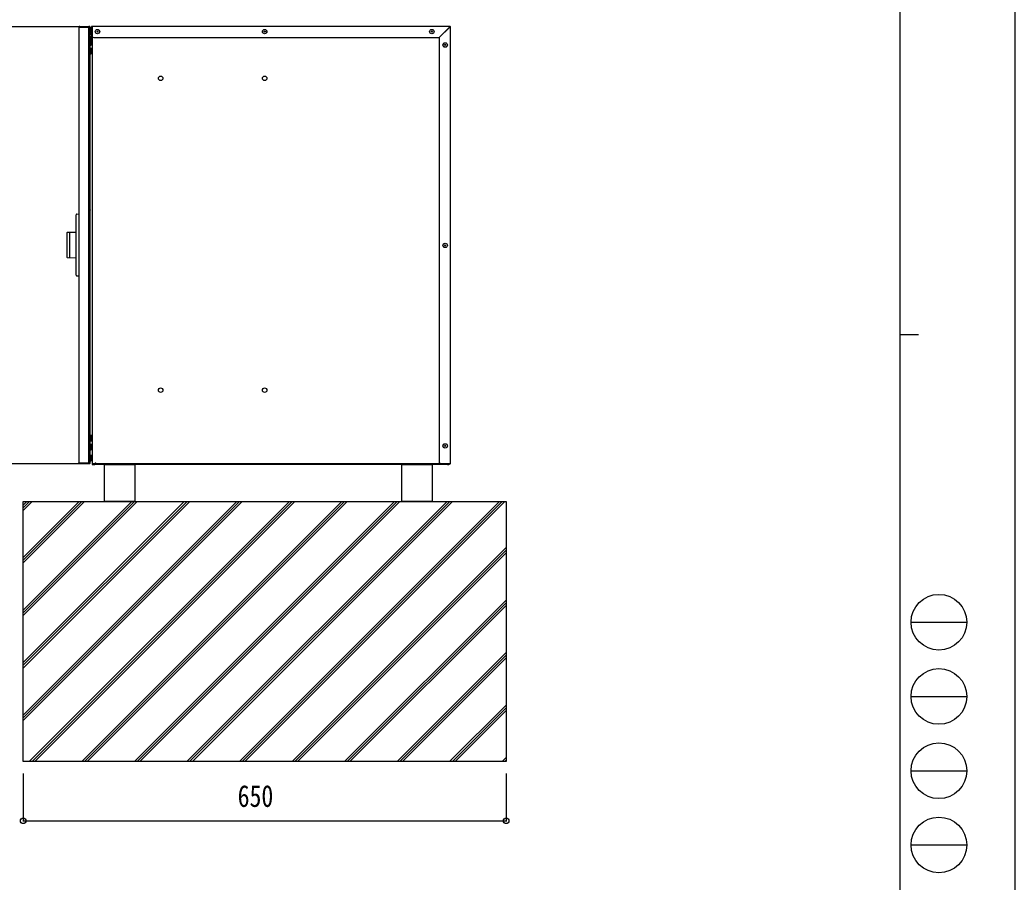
# Model space of a CAD drawing. Units: millimetres, scale not verified. Extents: x -2102 to 2102, y -1485 to 1485.
# Drawn here: x 763 to 2102, y -675 to 486 of the extents above; entities that cross this region are included whole.
import ezdxf
from ezdxf.enums import TextEntityAlignment as Align

# ---------------------------------------------------------------- set-up
doc = ezdxf.new("R2010")
doc.units = ezdxf.units.MM
doc.header["$LTSCALE"] = 8
for name, color, linetype in [('0-3_YKK_A1', 4, 'Continuous'), ('0-4_YKK_D', 6, 'Continuous'), ('0-5_YKK_ZWAK', 7, 'Continuous'), ('0-6_YSS_K', 3, 'Continuous')]:
    doc.layers.add(name, color=color, linetype=linetype)
doc.styles.add('ＭＳ ゴシック', font='')
doc.styles.get('ＭＳ ゴシック').set_extended_font_data('MS Gothic')

msp = doc.modelspace()

# ---------------------------------------------------------------- linework, layer by layer
at = {"layer": '0-3_YKK_A1'}
for p, q in [((512.538, 477.5), (856.769, 477.5)), ((842.51, 476.7), (843.31, 476.7)), ((842.51, 476.7), (842.51, 476.5)), ((842.51, 476.7), (843.31, 476.7)), ((842.51, 476.7), (842.51, 476.5)), ((842.51, 476.5), (843.31, 476.5)), ((842.51, 476.5), (843.31, 476.5)), ((843.51, 477.5), (843.31, 477.5)), ((843.51, 477.5), (843.31, 477.5)), ((843.31, 476.7), (843.31, 476.5)), ((843.51, 476.7), (843.31, 476.7)), ((843.31, 476.7), (843.31, 476.5)), ((843.51, 476.7), (843.31, 476.7)), ((843.31, 476.5), (855.51, 476.5)), ((843.31, 476.5), (855.51, 476.5)), ((843.51, 477.5), (843.51, 476.7)), ((844.01, 477.5), (843.51, 477.5)), ((843.51, 477.5), (843.51, 476.7)), ((844.01, 477.5), (843.51, 477.5)), ((843.51, 476.7), (844.01, 476.7)), ((843.51, 476.7), (844.01, 476.7)), ((844.01, 477.5), (855.71, 477.5)), ((844.01, 477.5), (855.71, 477.5)), ((855.51, 476.7), (844.01, 476.7)), ((855.51, 476.7), (844.01, 476.7)), ((855.51, 476.7), (855.51, 477.5)), ((855.51, 476.7), (855.51, 477.5)), ((855.51, 476.7), (855.71, 476.7)), ((855.51, 476.7), (855.71, 476.7)), ((855.51, 476.5), (855.51, -110.5)), ((855.51, 476.5), (855.51, -110.5)), ((855.71, 472.5), (855.71, 476.7)), ((855.71, 472.5), (855.71, 476.7)), ((856.51, 472.5), (855.71, 472.5)), ((856.51, 472.5), (855.71, 472.5)), ((856.51, 472.5), (856.51, 476.7)), ((856.51, 472.5), (856.51, 476.7)), ((856.883, 477.5), (856.74, 477.5)), ((856.883, 477.5), (857.111, 477.5)), ((856.883, 477.456), (856.883, 477.5)), ((857.111, 477.121), (857.111, 477.5)), ((857.176, 476.7), (857.176, 476.5)), ((857.54, 476.5), (857.176, 476.5)), ((857.54, -110.5), (857.54, 476.5)), ((858.163, 475.05), (858.41, 475.05)), ((858.41, 475.05), (858.41, 466.95)), ((858.41, 467.5), (858.41, 474.5)), ((859.41, 474.5), (858.41, 474.5)), ((859.41, 476.5), (859.41, 476.7)), ((859.41, 476.5), (859.41, 476.7)), ((859.41, 476), (859.41, 476.5)), ((859.41, 476), (859.41, 464.5)), ((859.41, 467.5), (859.41, 474.5)), ((860.21, 477.5), (860.41, 477.5)), ((860.21, 476.7), (860.41, 476.7)), ((860.21, 476.5), (860.21, 476.7)), ((860.21, 464.5), (860.21, 476)), ((860.41, 477.5), (860.41, 476.7)), ((1341.71, 477.5), (860.41, 477.5)), ((860.41, 476.7), (860.41, 464.5)), ((1341.568, 476.7), (1327.368, 462.5)), ((1327.51, 462.359), (1341.71, 476.559)), ((1341.71, 477.5), (1341.71, 476.7)), ((1341.71, 476.7), (1342.51, 476.7)), ((1342.51, -111.7), (1342.51, 476.7)), ((855.51, 455.5), (857.01, 455.5)), ((855.526, 459.8), (855.526, 459)), ((855.526, 459.8), (859.41, 459.8)), ((855.526, 459), (859.41, 459)), ((857.01, 455.5), (857.01, -89.5)), ((858.163, 466.95), (858.41, 466.95)), ((859.41, 467.5), (858.41, 467.5)), ((858.963, 460.05), (859.21, 460.05)), ((859.21, 460.05), (859.21, 451.95)), ((859.21, 452.5), (859.21, 459.5)), ((860.21, 459.5), (859.21, 459.5)), ((859.41, 462.5), (859.41, 464.5)), ((859.41, 459.8), (859.41, 462.5)), ((860.21, 459.8), (860.21, 462.5)), ((860.21, 452.5), (860.21, 459.5)), ((862.41, 462.5), (1327.368, 462.5)), ((1327.51, 462.359), (1327.51, -109.7)), ((858.963, 451.95), (859.21, 451.95)), ((858.963, 448.05), (859.21, 448.05)), ((860.21, 452.5), (859.21, 452.5)), ((859.21, 448.05), (859.21, 439.95)), ((859.21, 440.5), (859.21, 447.5)), ((860.21, 447.5), (859.21, 447.5)), ((860.21, 440.5), (860.21, 447.5)), ((858.963, 439.95), (859.21, 439.95)), ((860.21, 440.5), (859.21, 440.5)), ((839.01, 142.223), (839.01, 223.777)), ((826.41, 199.261), (826.41, 166.739)), ((827.392, 200.261), (839.01, 200.463)), ((839.01, 165.537), (827.392, 165.739)), ((829.414, 165.73), (829.41, 165.713)), ((842.51, 141), (839.923, 141.226)), ((857.616, -76.268), (857.801, -76.268)), ((857.755, -76.034), (857.623, -76.249)), ((857.623, -76.249), (857.801, -76.249)), ((857.801, -76.788), (857.623, -76.788)), ((857.755, -78.599), (857.623, -77.828)), ((857.772, -76.034), (857.755, -76.034)), ((857.801, -76.751), (857.801, -76.173)), ((857.801, -79.007), (857.801, -78.845)), ((858.963, -72.95), (859.21, -72.95)), ((859.21, -72.95), (859.21, -81.05)), ((859.21, -73), (859.21, -81)), ((860.21, -73.5), (859.21, -73.5)), ((859.21, -73.5), (859.21, -80.5)), ((860.21, -73.5), (859.21, -73.5)), ((860.21, -73.5), (860.21, -80.5)), ((855.51, -89.5), (857.01, -89.5)), ((858.963, -81.05), (859.21, -81.05)), ((858.963, -84.95), (859.21, -84.95)), ((858.963, -93.05), (859.21, -93.05)), ((859.21, -80.5), (860.21, -80.5)), ((860.21, -80.5), (859.21, -80.5)), ((859.21, -84.95), (859.21, -93.05)), ((859.21, -85.5), (859.21, -92.5)), ((860.21, -85.5), (859.21, -85.5)), ((860.21, -92.5), (859.21, -92.5)), ((860.21, -85.5), (860.21, -92.5)), ((855.71, -106.5), (855.71, -110.7)), ((856.51, -106.5), (855.71, -106.5)), ((855.71, -106.5), (855.71, -110.7)), ((856.51, -106.5), (855.71, -106.5)), ((856.51, -106.5), (856.51, -110.7)), ((856.51, -106.5), (856.51, -110.7)), ((858.963, -99.95), (859.21, -99.95)), ((859.21, -99.95), (859.21, -108.05)), ((859.21, -100.5), (859.21, -107.5)), ((860.21, -100.5), (859.21, -100.5)), ((860.21, -93.8), (860.21, -111.7)), ((860.21, -100.5), (860.21, -107.5)), ((856.769, -111.5), (512.538, -111.5)), ((842.51, -110.7), (842.51, -110.5)), ((842.51, -110.7), (842.51, -110.5)), ((843.31, -110.5), (855.51, -110.5)), ((843.31, -110.7), (843.31, -110.5)), ((843.31, -110.5), (855.51, -110.5)), ((843.31, -110.7), (843.31, -110.5)), ((843.31, -110.7), (855.71, -110.7)), ((855.71, -111.5), (843.31, -111.5)), ((855.71, -111.5), (843.31, -111.5)), ((843.51, -110.7), (855.51, -110.7)), ((843.51, -110.7), (843.51, -111.5)), ((843.51, -110.7), (843.51, -111.5)), ((855.51, -110.7), (855.51, -111.5)), ((855.51, -110.7), (855.51, -111.5)), ((856.883, -111.5), (856.74, -111.5)), ((856.883, -111.5), (856.883, -111.456)), ((857.111, -111.5), (856.883, -111.5)), ((857.111, -111.5), (857.111, -111.121)), ((857.176, -110.7), (857.176, -110.5)), ((857.54, -110.5), (857.176, -110.5)), ((858.963, -108.05), (859.21, -108.05)), ((860.21, -107.5), (859.21, -107.5)), ((1336.51, -111.7), (861.01, -111.7)), ((861.01, -112.5), (863.71, -112.5)), ((1336.51, -112.5), (861.01, -112.5)), ((861.21, -112.5), (861.21, -111.7)), ((864.21, -110.5), (864.21, -112)), ((864.21, -110.5), (865.21, -110.5)), ((864.71, -112.5), (864.71, -111.7)), ((865.21, -110.9), (865.21, -110.5)), ((865.21, -110.9), (865.21, -111.7)), ((865.21, -111.7), (1328.81, -111.7)), ((1329.01, -111.7), (1329.01, -111.636)), ((1329.51, -111.7), (1329.01, -111.7)), ((1341.71, -111.7), (1329.51, -111.7)), ((1336.51, -112.5), (1336.51, -111.7)), ((1336.51, -111.7), (1337.51, -111.7)), ((1337.51, -111.7), (1338.51, -111.7)), ((1338.51, -112.5), (1337.51, -112.5)), ((1338.51, -111.7), (1338.51, -112.5)), ((1338.51, -111.7), (1340.51, -111.7)), ((1338.51, -112.5), (1340.51, -112.5)), ((1340.51, -112.5), (1340.51, -111.7)), ((1340.51, -111.7), (1341.51, -111.7)), ((1341.51, -112.5), (1340.51, -112.5)), ((1341.51, -111.7), (1341.51, -112.5)), ((1342.51, -111.7), (1341.71, -111.7))]:
    msp.add_line(p, q, dxfattribs=at)
for points in [[(842.51, 476.5), (842.51, -110.5), (843.31, -110.5)], [(842.51, 476.5), (842.51, -110.5), (843.31, -110.5)], [(857.176, 476.7), (857.168, 476.856), (857.143, 477.006), (857.103, 477.144), (857.048, 477.266), (856.982, 477.365), (856.907, 477.439), (856.825, 477.485), (856.74, 477.5)], [(859.41, 476.5), (860.21, 476.5), (860.21, 476)], [(860.21, 475), (860.21, -112.5), (861.01, -112.5)], [(1341.568, 476.7), (1341.616, 477.1), (1341.663, 477.392), (1341.71, 477.5)], [(1342.51, 476.7), (1342.402, 476.653), (1342.11, 476.606), (1341.71, 476.559)], [(860.21, 464.5), (860.21, 462.5), (859.41, 462.5), (859.41, 464.5)], [(857.812, 231.319), (857.811, 231.28), (857.813, 231.278), (857.816, 231.3), (857.823, 231.35)], [(857.812, 230.528), (857.811, 230.64), (857.813, 230.763), (857.816, 230.88), (857.823, 230.989)], [(857.823, 229.286), (857.816, 229.385), (857.812, 229.46), (857.811, 229.51), (857.812, 229.523)], [(857.823, 230.498), (857.815, 230.396), (857.812, 230.263), (857.812, 230.111), (857.815, 229.954), (857.823, 229.811)], [(839.923, 224.774), (842.51, 225), (842.51, 141)], [(829.41, 200.287), (829.419, 200.243), (829.424, 200.207), (829.431, 200.161), (829.441, 200.106), (829.454, 200.042), (829.473, 199.967), (829.497, 199.882), (829.526, 199.786), (829.56, 199.679), (829.598, 199.559), (829.638, 199.428), (829.678, 199.285), (829.719, 199.13), (829.758, 198.963), (829.795, 198.785), (829.83, 198.596), (829.862, 198.396), (829.891, 198.185), (829.917, 197.964), (829.939, 197.733), (829.959, 197.493), (829.987, 196.988), (830.002, 196.455), (830.008, 195.898), (830.006, 195.32), (829.999, 194.722), (829.988, 194.103), (829.974, 193.464), (829.96, 192.804), (829.944, 192.124), (829.929, 191.429), (829.914, 190.72), (829.9, 189.997), (829.887, 189.26), (829.876, 188.509), (829.866, 187.744), (829.85, 186.184), (829.84, 184.605), (829.836, 183.006)], [(829.836, 183.006), (829.84, 181.407), (829.85, 179.83), (829.865, 178.273), (829.876, 177.506), (829.887, 176.754), (829.9, 176.016), (829.914, 175.293), (829.928, 174.584), (829.944, 173.89), (829.959, 173.21), (829.974, 172.548), (829.988, 171.908), (829.999, 171.289), (830.006, 170.69), (830.008, 170.112), (830.003, 169.556), (829.987, 169.023), (829.959, 168.519), (829.94, 168.28), (829.918, 168.05), (829.892, 167.829), (829.864, 167.618), (829.832, 167.417), (829.797, 167.226), (829.76, 167.046), (829.72, 166.878), (829.68, 166.72), (829.639, 166.575), (829.599, 166.443), (829.561, 166.323), (829.527, 166.215), (829.497, 166.119), (829.473, 166.033), (829.454, 165.959), (829.441, 165.894), (829.431, 165.839), (829.424, 165.793), (829.419, 165.757), (829.414, 165.73)], [(857.612, -76.247), (857.615, -76.267), (857.623, -76.249)], [(857.623, -76.788), (857.615, -76.732), (857.612, -76.646), (857.612, -76.532), (857.613, -76.401), (857.617, -76.264)], [(857.623, -77.212), (857.615, -77.278), (857.612, -77.383), (857.612, -77.52), (857.615, -77.674), (857.623, -77.828)], [(857.623, -78.098), (857.615, -77.951), (857.612, -77.834), (857.612, -77.758), (857.616, -77.736)], [(857.623, -75.902), (857.67, -75.514), (857.755, -75.132)], [(857.623, -76.788), (857.67, -76.896), (857.755, -77.003)], [(857.623, -77.212), (857.67, -77.104), (857.755, -76.997)], [(857.623, -78.098), (857.67, -78.486), (857.755, -78.868)], [(857.801, -76.751), (857.801, -76.814), (857.796, -76.876), (857.785, -76.93), (857.771, -76.972), (857.755, -76.997)], [(857.755, -78.599), (857.771, -78.66), (857.785, -78.721), (857.796, -78.776), (857.801, -78.819), (857.801, -78.845)], [(857.801, -79.007), (857.801, -79.014), (857.796, -79.001), (857.785, -78.97), (857.771, -78.924), (857.755, -78.868)], [(857.769, -76.028), (857.782, -76.032), (857.791, -76.053), (857.798, -76.083), (857.802, -76.125), (857.801, -76.173)], [(857.623, -89.419), (857.615, -89.456), (857.612, -89.537), (857.612, -89.657), (857.615, -89.801), (857.623, -89.957)], [(857.176, -110.7), (857.168, -110.856), (857.143, -111.006), (857.103, -111.144), (857.048, -111.266), (856.982, -111.365), (856.907, -111.439), (856.825, -111.485), (856.74, -111.5)], [(1337.51, -111.7), (1337.51, -112.5), (1336.51, -112.5)]]:
    msp.add_lwpolyline(points, dxfattribs=at)
for points in [[(877.01, -112.5), (918.01, -112.5), (918.01, -162.5), (877.01, -162.5)], [(1277.01, -112.5), (1318.01, -112.5), (1318.01, -162.5), (1277.01, -162.5)]]:
    msp.add_lwpolyline(points, close=True, dxfattribs=at)
for centre, radius in [((867.51, 470.5), 3), ((867.51, 470.5), 2.9), ((867.51, 470.5), 0.75), ((1092.51, 470.5), 3), ((1092.51, 470.5), 2.9), ((1092.51, 470.5), 0.75), ((1317.51, 470.5), 3), ((1317.51, 470.5), 2.9), ((1317.51, 470.5), 0.75), ((1335.51, 452.5), 3), ((1335.51, 452.5), 2.9), ((1335.51, 452.5), 0.75), ((952.51, 407.5), 3), ((1092.51, 407.5), 3), ((1335.51, 182.5), 3), ((1335.51, 182.5), 2.9), ((1335.51, 182.5), 0.75), ((952.51, -12.5), 3), ((1092.51, -12.5), 3), ((1335.51, -87.5), 3), ((1335.51, -87.5), 2.9), ((1335.51, -87.5), 0.75)]:
    msp.add_circle(centre, radius, dxfattribs=at)
for centre, radius, start, end in [((843.31, 476.7), 0.8, 90, 180), ((843.31, 476.7), 0.8, 90, 180), ((855.71, 476.7), 0.8, 0, 90), ((855.71, 476.7), 0.8, 0, 90), ((863.663, 471), 6.831, 143.63766, 216.36234), ((860.21, 476.7), 0.8, 90, 180), ((1341.71, 476.7), 0.8, 0, 90), ((864.463, 456), 6.831, 143.63766, 216.36234), ((859.41, 459.8), 0.8, 270, 0), ((862.41, 464.5), 2, 180, 270), ((864.463, 444), 6.831, 143.63766, 216.36234), ((840.01, 223.777), 1, 95, 180), ((827.41, 199.261), 1, 91, 180), ((827.41, 166.739), 1, 180, 269), ((840.01, 142.223), 1, 180, 265), ((864.463, -77), 6.831, 143.63766, 216.36234), ((861.61, -76.2), 4, 126.8699, 164.28776), ((861.61, -77.8), 4, 195.84848, 233.1301), ((864.463, -89), 6.831, 143.63766, 216.36234), ((864.463, -104), 6.831, 143.63766, 216.36234), ((843.31, -110.7), 0.8, 180, 270), ((843.31, -110.7), 0.8, 180, 270), ((855.71, -110.7), 0.8, 270, 0), ((855.71, -110.7), 0.8, 270, 0), ((861.01, -111.7), 0.8, 180, 270), ((863.71, -112), 0.5, 270, 0), ((1329.51, -109.7), 2, 180, 270)]:
    msp.add_arc(centre, radius, start, end, dxfattribs=at)
at = {"layer": '0-4_YKK_D'}
for p, q in [((767.51, -528.5), (767.51, -593.5)), ((1417.51, -528.5), (1417.51, -593.5)), ((767.51, -592.5), (1417.51, -592.5))]:
    msp.add_line(p, q, dxfattribs=at)
for centre in [(767.51, -592.5), (1417.51, -592.5)]:
    msp.add_circle(centre, 3.75, dxfattribs=at)
at = {"layer": '0-5_YKK_ZWAK'}
for p, q in [((1947.51, 1387.5), (1947.51, -1262.5)), ((1947.51, 62.5), (1972.51, 62.5)), ((1962.51, -325), (2037.51, -325)), ((1962.51, -425), (2037.51, -425)), ((1962.51, -525), (2037.51, -525)), ((1962.51, -625), (2037.51, -625))]:
    msp.add_line(p, q, dxfattribs=at)
msp.add_lwpolyline([(-2102.5, -1485), (2102.5, -1485), (2102.5, 1485), (-2102.5, 1485)], close=True, dxfattribs=at)
for centre in [(2000.01, -325), (2000.01, -425), (2000.01, -525), (2000.01, -625)]:
    msp.add_circle(centre, 37.5, dxfattribs=at)
at = {"layer": '0-6_YSS_K'}
for p, q in [((767.51, -167.253), (772.263, -162.5)), ((767.51, -237.963), (842.973, -162.5)), ((767.51, -308.674), (913.684, -162.5)), ((767.51, -379.385), (984.395, -162.5)), ((767.51, -450.095), (1055.105, -162.5)), ((767.51, -170.878), (775.888, -162.5)), ((767.51, -241.588), (846.598, -162.5)), ((767.51, -312.299), (917.309, -162.5)), ((767.51, -383.01), (988.02, -162.5)), ((767.51, -453.72), (1058.73, -162.5)), ((767.51, -174.503), (779.513, -162.5)), ((767.51, -245.213), (850.223, -162.5)), ((767.51, -315.924), (920.934, -162.5)), ((767.51, -386.635), (991.645, -162.5)), ((767.51, -457.345), (1062.355, -162.5)), ((775.816, -512.5), (1125.816, -162.5)), ((779.441, -512.5), (1129.441, -162.5)), ((783.066, -512.5), (1133.066, -162.5)), ((846.527, -512.5), (1196.527, -162.5)), ((850.152, -512.5), (1200.152, -162.5)), ((853.777, -512.5), (1203.777, -162.5)), ((917.237, -512.5), (1267.237, -162.5)), ((920.862, -512.5), (1270.862, -162.5)), ((924.487, -512.5), (1274.487, -162.5)), ((987.948, -512.5), (1337.948, -162.5)), ((991.573, -512.5), (1341.573, -162.5)), ((995.198, -512.5), (1345.198, -162.5)), ((1058.659, -512.5), (1408.659, -162.5)), ((1062.284, -512.5), (1412.284, -162.5)), ((1065.909, -512.5), (1415.909, -162.5)), ((1129.369, -512.5), (1417.51, -224.36)), ((1132.994, -512.5), (1417.51, -227.985)), ((1136.619, -512.5), (1417.51, -231.61)), ((1200.08, -512.5), (1417.51, -295.07)), ((1203.705, -512.5), (1417.51, -298.695)), ((1207.33, -512.5), (1417.51, -302.32)), ((1270.791, -512.5), (1417.51, -365.781)), ((1274.416, -512.5), (1417.51, -369.406)), ((1278.041, -512.5), (1417.51, -373.031)), ((1341.501, -512.5), (1417.51, -436.492)), ((1345.126, -512.5), (1417.51, -440.117)), ((1348.751, -512.5), (1417.51, -443.742)), ((1412.212, -512.5), (1417.51, -507.202)), ((1415.837, -512.5), (1417.51, -510.827))]:
    msp.add_line(p, q, dxfattribs=at)
msp.add_lwpolyline([(767.51, -162.5), (1417.51, -162.5), (1417.51, -512.5), (767.51, -512.5)], close=True, dxfattribs=at)

# ---------------------------------------------------------------- texts
at = {"layer": '0-4_YKK_D', "style": 'ＭＳ ゴシック', "width": 0.8}
msp.add_text('650', height=29.33, dxfattribs=at).set_placement((1056.243, -582.5), align=Align.BOTTOM_LEFT)

doc.saveas('drawing.dxf')
